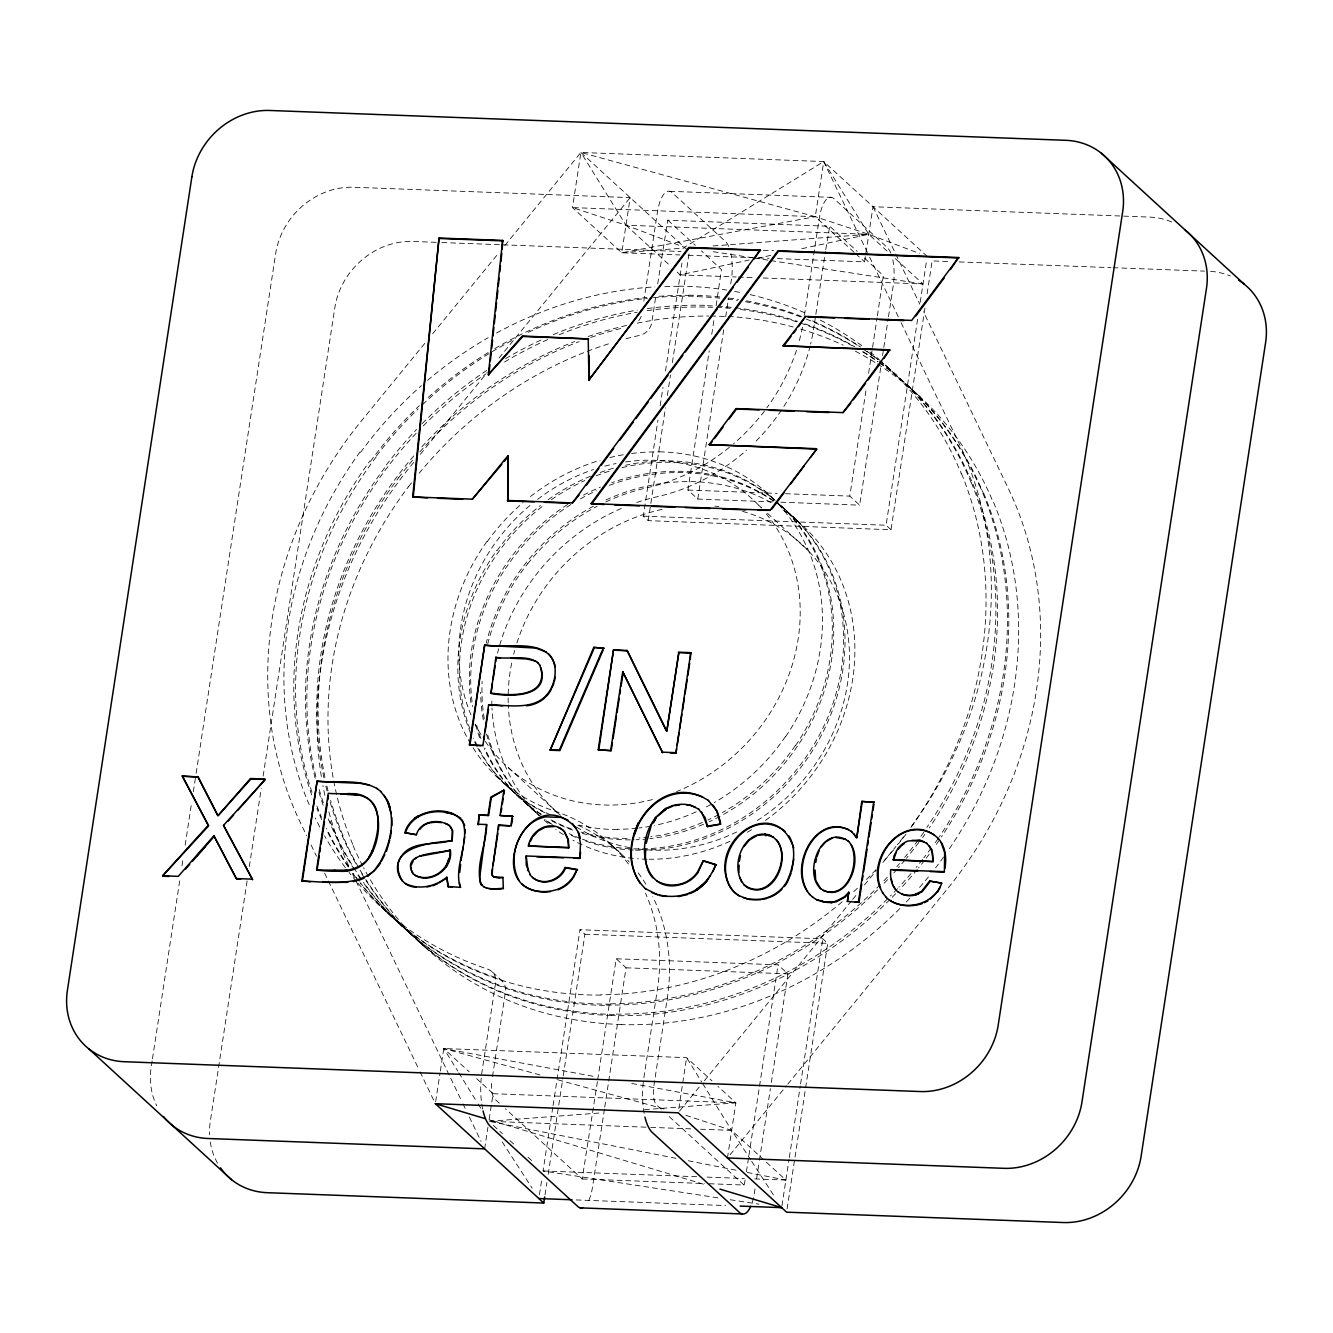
<?xml version="1.0" encoding="UTF-8"?>
<svg xmlns="http://www.w3.org/2000/svg" width="1333" height="1333" viewBox="0 0 1333 1333"><rect width="100%" height="100%" fill="white"/><g stroke="black" fill="none" stroke-linecap="round" stroke-linejoin="round"><path stroke-width="0.75" stroke-dasharray="5 3.75" d="M152.145 1060.868L151.196 1067.033A72.582 64.417 -47.5 0 0 156.711 1105.757M152.462 1058.819L179.805 880.113M182.004 865.734L182.938 859.585M185.137 845.205L191.735 802.066M193.318 791.802L195.834 775.373M196.134 773.307L275.664 253.653A72.582 64.417 -47.5 0 1 353.662 187.253L630.192 197.617L621.761 252.77L679.863 254.936M247.105 880.913L210.331 1121.236A72.582 64.417 -47.5 0 0 209.581 1134.733M249.321 866.533L261.251 788.486M263.134 776.156L334.8 307.856A72.582 64.417 -47.5 0 1 412.797 241.456L439.823 242.456M435.658 1101.658L440.04 1073.065M440.357 1071.016L443.789 1048.554L686.595 1057.652L711.989 1080.913M492.494 1076.597L505.457 991.835A14.513 12.88 -47.5 0 0 497.576 978.155A370.224 326.068 -47.7 0 1 360.077 882.946M484.629 1148.863L487.945 1127.201M489.161 1119.32L493.077 1093.71L476.647 1078.664M643.806 301.225L657.436 212.164A30.476 11.214 -87.9 0 1 672.215 192.702L725.402 241.44A30.476 11.214 -87.9 0 1 729.468 248.421M655.519 298.109L651.804 322.403A14.513 12.88 -47.5 0 1 639.84 335.333A370.224 329.584 -45.8 0 0 624.094 339.248M657.686 283.946L667.75 220.212L829.759 226.277L857.219 251.404M539.448 1194.601L541.865 1178.839M717.904 1197.85L543.064 1170.974L552.762 1107.59M553.078 1105.54L579.988 929.718L822.794 938.815L827.726 943.331L786.903 1210.114M924.935 308.123L891.011 529.751L648.205 520.653L643.272 516.138L657.969 420.028M660.168 405.732L662.984 387.32M665.484 370.974L681.996 263.051M545.03 1194.851L546.913 1182.538M548.18 1174.323L562.926 1077.88M563.242 1075.831L584.92 934.233L579.988 929.718M648.205 520.653L665.467 407.781M667.35 395.468L670.499 374.94M672.382 362.626L689.028 253.87M597.401 1081.696L582.188 1178.955L505.407 1108.756M597.717 1079.647L616.213 958.777L778.072 964.842L787.936 973.873L770.691 1086.545M772.507 501.875L697.792 499.075L687.928 490.044L709.239 350.746M711.755 334.35L714.255 317.97M716.138 305.674L721.453 269.599L701.425 250.904M604.432 1109.156L592.519 1187.003A30.476 11.214 -87.9 0 1 587.503 1202.983M604.749 1107.106L626.06 967.808L616.213 958.777M697.792 499.075L723.802 329.051M725.685 316.754L728.501 298.325M730.701 283.979L731.334 279.88A30.476 11.214 -87.9 0 0 730.901 253.67M643.889 1077.664L657.486 988.869A188.703 167.508 -47.5 0 0 645.472 893.143M678.78 1108.706L686.595 1057.652L701.625 1081.896M804.432 315.388L819.312 218.229A30.476 11.214 -87.9 0 1 834.091 198.767L887.278 247.521A30.476 11.214 -87.9 0 1 891.344 254.503M815.529 316.321L813.68 328.468A188.703 167.508 -47.5 0 1 810.631 343.997M815.846 314.305L825.444 251.554M825.76 249.538L829.759 226.277M727.451 1157.96L735.883 1102.824L717.97 1086.395M777.406 258.602L864.567 261.868L873.015 206.732L1149.546 217.096A72.582 64.417 -47.5 0 1 1172.907 222.528M745.164 1179.938L744.064 1185.037L706.59 1183.637M746.413 1171.757L748.613 1157.411M748.929 1155.361L778.072 964.842M880.663 367.891L859.668 505.157L849.804 496.109L866.417 387.536M868.616 373.207L877.081 317.887M877.397 315.838L883.329 275.664L863.301 256.986M755.028 1188.986L754.395 1193.068A30.476 11.214 -87.9 0 1 751.445 1204.699M756.594 1178.739L759.094 1162.343M759.41 1160.293L770.391 1088.594M882.546 355.611L883.479 349.463M883.796 347.413L888.195 318.72M888.494 316.687L893.21 285.945A30.476 11.214 -87.9 0 0 892.777 259.752M781.971 1205.682L789.003 1159.627M789.319 1157.577L800.267 1086.028M800.583 1083.979L822.794 938.815M891.011 529.751L886.078 525.235L917.687 318.737M920.187 302.374L926.618 260.352M927.118 293.76L932.15 260.918L950.862 261.618M424.794 343.381L361.826 420.395A384.67 341.448 -47.5 0 0 300.292 822.478L306.59 835.591M432.658 333.75L498.259 253.537M504.824 245.505L580.905 152.462L823.727 161.56L927.218 256.403M413.73 462.351L411.097 465.567A384.67 341.448 -47.5 0 0 321.553 777.806M420.295 454.32L487.195 372.507M499.009 358.06L630.192 197.617M679.48 1111.189L699.159 1087.128M704.407 1080.713L851.337 901.008M852.653 899.408L856.586 894.593M864.45 884.962L876.264 870.532M882.829 862.501L895.943 846.455M730.067 1154.761L786.487 1085.762M787.803 1084.162L946.53 890.027A384.67 341.448 -47.5 0 0 1008.065 487.945L923.436 311.705M677.181 272.115L680.197 274.865L749.146 260.035M757.244 258.285L771.44 255.236M801.866 248.688L868.783 234.291L919.437 253.453M854.12 252.287L815.279 216.696L580.905 152.462L572.474 207.598L621.761 252.77L815.279 216.696L868.783 234.291L888.361 252.237M621.761 252.77L684.029 248.105M713.088 245.939L868.783 234.291L823.727 161.56L684.412 247.305L625.977 225.194L572.474 207.598L815.279 216.696L823.727 161.56L868.749 255.303M598.884 1113.055L488.861 1121.286L648.654 1127.285M644.539 1109.639L735.883 1102.824L629.676 1083.079M582.071 1178.972L704.524 1183.554M743.947 1185.037L667.283 1114.821M669.799 191.302L831.675 197.384M687.828 250.421L580.905 152.462L625.977 225.194L868.783 234.291M763.276 250.254L773.64 250.654M441.906 242.539L681.013 251.504M959.177 261.934L1110.972 267.633M1113.038 267.7L1204.532 271.132M688.161 255.253L756.661 257.819M758.727 257.902L769.108 258.285M680.197 274.865L736.216 276.981M738.299 277.047L754.895 277.681M763.209 277.98L923.003 283.979L894.393 257.752M687.928 490.044L777.172 493.393M785.47 493.71L849.804 496.109M780.805 502.191L859.668 505.157M643.272 516.138L886.078 525.235M584.92 934.233L827.726 943.331M626.06 967.808L787.936 973.873M493.077 1093.71L735.883 1102.824M650.737 1127.351L692.244 1128.918M700.541 1129.218L731.667 1130.384L763.292 1159.377M543.064 1170.974L696.642 1176.722M707.023 1177.122L744.381 1178.522M754.745 1178.905L785.887 1180.072L764.792 1160.76M576.206 1199.933L725.635 1205.549M713.205 251.72L752.279 257.736M754.345 258.052L768.741 260.268M770.791 260.585L923.003 283.979M730.234 1199.733L759.044 1204.166M592.902 1076.248L443.789 1048.554L457.736 1071.065M490.894 1121.686L676.014 1158.327M688.228 1160.743L737.049 1170.407M747.23 1172.423L785.887 1180.072M539.948 1074.915L443.789 1048.554L469.183 1071.815M557.977 1079.847L666.15 1109.506M489.094 1119.82L704.041 1184.354M685.812 1115.304L731.667 1130.384L750.546 1159.577M667.883 220.195L695.343 245.339M855.603 253.653L864.567 261.868M910.489 388.02L920.337 397.051M889.178 368.708L880.713 360.976A370.224 330.884 -47.8 0 1 961.41 473.898M905.207 383.404L915.071 392.435M625.977 225.194L669.649 265.217M763.659 489.961L773.507 498.992A196.101 176.373 -47.7 0 0 669.333 460.868A196.101 174.99 -44.2 0 0 625.577 465.25M779.372 504.341L785.004 509.506M786.637 510.989L796.501 520.02M758.544 505.107L761.526 507.856M767.508 513.322L807.831 550.279M611.097 844.555L620.961 853.587M508.29 767.608L557.577 812.78M495.976 775.973L505.84 785.004M507.04 786.103L516.904 795.135M518.104 796.234L527.968 805.265M529.168 806.348L539.015 815.379A196.101 171.474 -47.9 0 1 504.957 765.275A196.101 172.557 -44.8 0 1 492.01 708.09M661.168 1109.206L656.569 1105.007A14.513 5.332 -87.9 0 1 653.753 1086.695L667.333 997.9A188.703 167.508 -47.5 0 0 652.77 896.692M492.444 972.09L502.291 981.121M381.421 906.79L391.285 915.821M401.75 925.585L411.614 934.616M384.271 909.889L394.118 918.92M398.484 922.836L408.331 931.884M415.713 938.749L425.56 947.78M499.292 1103.141L494.693 1098.925A14.513 5.332 -87.9 0 1 491.877 1080.63M493.377 1125.435L502.408 1133.7M509.939 1140.615L515.954 1146.13M528.001 1157.161L534.033 1162.693M751.662 1161.293L773.89 1195.634M502.191 1141.881L532.184 1188.236M702.691 1083.629L731.667 1130.384M458.802 1072.798L477.047 1102.241M478.13 1103.974L481.346 1109.156M873.015 206.732L919.82 304.207M869.649 257.169L900.258 320.92M901.158 322.786L958.777 442.773A384.67 341.448 -47.5 0 1 909.706 828.876M352.279 873.265L462.118 1101.991M463.018 1103.857L465.734 1109.489M469.333 1116.987L481.03 1141.365M311.089 844.972L316.504 856.219M324.602 873.098L419.145 1069.949M420.045 1071.815L434.441 1101.824M1210.564 271.382A72.582 64.417 -47.5 0 1 1230.376 275.998M217.546 1163.176A72.582 64.417 -47.5 0 1 209.848 1138.515M408.415 486.862A370.224 329.584 -45.8 0 1 411.93 482.296M419.129 473.282A370.224 329.584 -45.8 0 1 610.414 343.264M398.567 477.831A370.224 329.584 -45.8 0 1 413.163 459.585M419.828 451.92A370.224 329.584 -45.8 0 1 579.105 341.648M590.769 337.432A370.224 329.584 -45.8 0 1 624.077 327.685M352.762 844.356A370.224 327.102 -46 0 1 408.381 486.845M342.914 835.324A370.224 327.102 -46 0 1 330.617 800.333M328.068 790.869A370.224 327.102 -46 0 1 326.668 785.12M324.969 777.389A370.224 327.102 -46 0 1 398.534 477.814M621.211 1024.477A370.224 326.268 -47.4 0 1 369.474 878.33M368.458 876.581A370.224 326.268 -47.4 0 1 363.609 867.733M362.676 865.95A370.224 326.268 -47.4 0 1 352.579 844.456M611.347 1015.446A370.224 326.268 -47.4 0 1 365.875 879.58M362.693 874.481A370.224 326.268 -47.4 0 1 359.61 869.299M358.61 867.55A370.224 326.268 -47.4 0 1 342.731 835.424M943.581 857.102A370.224 327.601 -49.2 0 1 935.583 867.85M928.418 876.914A370.224 327.601 -49.2 0 1 917.92 889.311M909.723 898.325A370.224 327.601 -49.2 0 1 905.54 902.741M899.858 908.556A370.224 327.601 -49.2 0 1 621.178 1024.61M939.198 840.257A370.224 327.601 -49.2 0 1 934.833 846.505M929.201 854.22A370.224 327.601 -49.2 0 1 925.719 858.819M924.535 860.352A370.224 327.601 -49.2 0 1 918.554 867.883M917.271 869.449A370.224 327.601 -49.2 0 1 899.875 889.294M895.693 893.71A370.224 327.601 -49.2 0 1 891.427 898.075M889.994 899.525A370.224 327.601 -49.2 0 1 611.33 1015.579M993.585 502.391A370.224 330.017 -49 0 1 948.996 849.254M983.721 493.36A370.224 330.017 -49 0 1 941.365 836.941M877.464 363.959A370.224 330.817 -47.9 0 1 993.318 502.524M728.401 316.438A370.224 330.817 -47.9 0 1 793.218 326.985M800.833 329.134A370.224 330.817 -47.9 0 1 843.123 345.147M855.403 351.212A370.224 330.817 -47.9 0 1 875.764 362.876M879.297 362.743A370.224 330.817 -47.9 0 1 983.471 493.493M716.537 307.29A370.224 330.817 -47.9 0 1 730.551 308.356M740.498 309.473A370.224 330.817 -47.9 0 1 798.517 322.453M800.383 323.069A370.224 330.817 -47.9 0 1 852.437 345.897M862.584 351.795A370.224 330.817 -47.9 0 1 877.664 361.593M413.78 455.903A370.224 329.618 -45.8 0 0 392.435 482.896A370.224 327.068 -46 0 0 324.735 781.455M421.861 446.788A370.224 329.618 -45.8 0 1 574.673 341.498M588.12 336.549A370.224 329.618 -45.8 0 1 627.226 325.285M637.124 323.153A370.224 329.618 -45.8 0 1 708.673 316.038M710.656 316.038A370.224 329.618 -45.8 0 1 726.368 316.554M416.163 433.275A370.224 329.618 -45.8 0 0 382.571 473.848A370.224 327.068 -46 0 0 316.221 778.172M423.211 425.96A370.224 329.618 -45.8 0 1 485.695 374.04M504.541 362.026A370.224 329.618 -45.8 0 1 547.746 339.565M559.094 334.733A370.224 329.618 -45.8 0 1 637.191 312.255M647.138 310.672A370.224 329.618 -45.8 0 1 712.588 307.323M330.184 802.366A370.224 327.068 -46 0 0 338.415 826.41A370.224 326.068 -47.7 0 0 357.194 865.95M327.035 791.019A370.224 327.068 -46 0 1 325.619 785.287M323.269 802.666A370.224 327.068 -46 0 1 319.237 789.569M614.33 1014.396A370.224 326.068 -47.7 0 1 365.509 879.697M364.426 878.014A370.224 326.068 -47.7 0 1 360.227 871.165M604.466 1005.365A370.224 326.068 -47.7 0 1 363.492 882.263M361.193 878.997A370.224 326.068 -47.7 0 1 328.551 817.379M931.084 848.121A370.224 327.268 -48.9 0 1 923.802 857.835M922.553 859.435A370.224 327.268 -48.9 0 1 916.221 867.35M911.022 873.565A370.224 327.268 -48.9 0 1 898.859 887.195M897.476 888.678A370.224 327.268 -48.9 0 1 890.427 895.976M887.561 898.842A370.224 327.268 -48.9 0 1 614.363 1014.096M918.837 842.356A370.224 327.268 -48.9 0 1 906.357 858.319M905.074 859.885A370.224 327.268 -48.9 0 1 898.509 867.6M897.176 869.133A370.224 327.268 -48.9 0 1 893.127 873.665M887.611 879.647A370.224 327.268 -48.9 0 1 883.412 884.046M877.714 889.811A370.224 327.268 -48.9 0 1 604.515 1005.065M979.438 485.312A370.224 330.134 -49 0 1 939.248 836.874M938.132 838.524A370.224 330.134 -49 0 1 933.617 845.005M969.574 476.281A370.224 330.134 -49 0 1 929.384 827.843M924.902 834.358A370.224 330.134 -49 0 1 922.603 837.591M879.713 362.776A370.224 330.934 -47.7 0 1 979.238 485.429M707.456 305.724A370.224 330.934 -47.7 0 1 715.554 306.073M717.571 306.207A370.224 330.934 -47.7 0 1 733.583 307.59M735.566 307.823A370.224 330.934 -47.7 0 1 797.517 321.353M804.999 323.902A370.224 330.934 -47.7 0 1 854.82 346.797M863.217 351.795A370.224 330.934 -47.7 0 1 878.08 361.61M879.513 360.943A370.224 330.934 -47.7 0 1 969.391 476.381M697.609 296.692A370.224 330.934 -47.7 0 1 719.737 298.142M727.701 299.025A370.224 330.934 -47.7 0 1 737.582 300.392M745.43 301.708A370.224 330.934 -47.7 0 1 800.683 316.904M806.165 319.02A370.224 330.934 -47.7 0 1 859.952 346.963M863.251 349.163A370.224 330.934 -47.7 0 1 877.93 359.71M386.37 464.967A370.224 330.117 -46.2 0 1 416.596 429.409M422.261 423.561A370.224 330.117 -46.2 0 1 486.612 370.507M505.574 358.61A370.224 330.117 -46.2 0 1 541.998 339.582M553.312 334.6A370.224 330.117 -46.2 0 1 637.324 310.122M647.288 308.589A370.224 330.117 -46.2 0 1 707.506 305.407M376.506 455.936A370.224 330.117 -46.2 0 1 418.195 408.798M422.611 404.582A370.224 330.117 -46.2 0 1 515.438 338.682M528.401 332.284A370.224 330.117 -46.2 0 1 647.405 298.309M653.387 297.709A370.224 330.117 -46.2 0 1 697.659 296.376M328.251 818.879A370.224 327.085 -46 0 0 329.818 822.711A370.224 326.068 -47.7 0 0 354.111 869.183M323.169 805.282A370.224 327.085 -46 0 1 318.204 789.653M315.155 778.272A370.224 327.085 -46 0 1 386.653 465.167M316.887 805.998A370.224 327.085 -46 0 0 319.97 813.68A370.224 326.068 -47.7 0 0 321.553 817.412M311.989 792.319A370.224 327.085 -46 0 1 376.789 456.136M610.597 1004.116A370.224 326.068 -47.7 0 1 361.959 880.78M360.793 879.147A370.224 326.068 -47.7 0 1 356.311 872.532M600.733 995.085A370.224 326.068 -47.7 0 1 360.46 882.929M359.227 881.363A370.224 326.068 -47.7 0 1 353.262 873.365M348.679 866.817A370.224 326.068 -47.7 0 1 326.602 828.493M923.769 832.292A370.224 327.301 -48.9 0 1 919.287 838.557M918.137 840.107A370.224 327.301 -48.9 0 1 904.69 857.369M899.475 863.584A370.224 327.301 -48.9 0 1 896.826 866.65M887.311 877.197A370.224 327.301 -48.9 0 1 881.713 883.079M880.297 884.529A370.224 327.301 -48.9 0 1 610.631 1003.832M913.905 823.261A370.224 327.301 -48.9 0 1 910.556 827.96M905.99 834.158A370.224 327.301 -48.9 0 1 898.659 843.606M893.543 849.904A370.224 327.301 -48.9 0 1 882.946 862.168M876.064 869.633A370.224 327.301 -48.9 0 1 864.7 881.246M857.369 888.261A370.224 327.301 -48.9 0 1 851.387 893.76M842.206 901.775A370.224 327.301 -48.9 0 1 600.766 994.801M971.44 482.846A370.224 329.634 -49.1 0 1 926.868 827.393M961.576 473.815A370.224 329.634 -49.1 0 1 913.722 823.144M879.897 361.043A370.224 330.884 -47.8 0 1 971.274 482.946M688.644 295.193A370.224 330.884 -47.8 0 1 720.82 297.059M728.751 297.992A370.224 330.884 -47.8 0 1 738.632 299.442M746.48 300.825A370.224 330.884 -47.8 0 1 801.566 316.438M812.48 320.886A370.224 330.884 -47.8 0 1 860.585 346.997M867.017 351.412A370.224 330.884 -47.8 0 1 878.314 359.793M678.78 286.162A370.224 330.884 -47.8 0 1 726.802 290.094M734.666 291.427A370.224 330.884 -47.8 0 1 742.464 292.943M750.212 294.643A370.224 330.884 -47.8 0 1 806.215 313.438M820.378 320.187A370.224 330.884 -47.8 0 1 863.667 347.113M870.032 352.012A370.224 330.884 -47.8 0 1 879.33 359.66M370.474 461.401A370.224 329.651 -45.8 0 1 419.278 405.682M428.226 397.401A370.224 329.651 -45.8 0 1 488.161 352.595M494.743 348.646A370.224 329.651 -45.8 0 1 646.838 297.442M658.785 296.326A370.224 329.651 -45.8 0 1 688.628 295.359M360.626 452.354A370.224 329.651 -45.8 0 1 421.411 385.654M427.576 380.322A370.224 329.651 -45.8 0 1 488.195 337.682M496.543 333A370.224 329.651 -45.8 0 1 654.903 286.895M664.867 286.462A370.224 329.651 -45.8 0 1 678.764 286.328M311.739 795.001A370.224 327.868 -45.9 0 1 369.908 461.001M360.043 451.97A370.224 327.868 -45.9 0 0 305.474 795.701A370.224 326.068 -47.7 0 0 310.189 806.882M356.411 878.23A370.224 326.068 -47.7 0 1 352.828 873.448M348.213 866.917A370.224 326.068 -47.7 0 1 326.835 830.559M321.67 819.628A370.224 326.068 -47.7 0 1 316.937 808.448M357.844 883.096A370.224 326.068 -47.7 0 0 487.711 969.124A14.513 12.88 -47.5 0 1 495.609 982.788L482.013 1071.599A43.556 16.013 -87.9 0 0 482.629 1109.039M356.544 881.596A370.224 326.068 -47.7 0 1 348.996 872.349M345.347 867.616A370.224 326.068 -47.7 0 1 324.536 835.791M319.72 826.927A370.224 326.068 -47.7 0 1 315.205 817.912M621.278 508.456A196.118 175.006 -44.2 0 0 537.599 572.79A196.101 172.557 -44.8 0 0 497.542 653.087M636.691 502.508A196.118 175.006 -44.2 0 1 658.185 496.493A188.703 167.508 -47.5 0 0 746.48 450.171M810.164 345.93A188.703 167.508 -47.5 0 1 782.538 408.465M781.405 410.164A188.703 167.508 -47.5 0 1 753.961 443.173M527.735 563.759A196.118 175.006 -44.2 0 1 597.134 506.257M605.749 501.974A196.118 175.006 -44.2 0 1 648.321 487.461A188.703 167.508 -47.5 0 0 731.984 445.155M802.466 327.218A188.703 167.508 -47.5 0 1 798.767 342.681M796.434 350.329A188.703 167.508 -47.5 0 1 766.858 407.831M764.409 411.114A188.703 167.508 -47.5 0 1 733.533 443.839M491.927 706.14A196.101 172.557 -44.8 0 1 491.794 698.325M487.778 735.016A196.101 172.557 -44.8 0 0 495.093 756.244A196.101 171.474 -47.9 0 0 538.082 814.38M484.262 718.77A196.101 172.557 -44.8 0 1 482.146 681.396M487.695 644.056A196.101 172.557 -44.8 0 1 527.668 563.709M647.155 859.202A196.101 171.474 -47.9 0 1 637.507 858.769M633.375 858.402A196.101 171.474 -47.9 0 1 583.937 845.605M582.071 844.772A196.101 171.474 -47.9 0 1 573.007 840.29M563.392 834.675A196.101 171.474 -47.9 0 1 555.744 829.459M547.946 823.411A196.101 171.474 -47.9 0 1 543.397 819.478M635.358 850.121A196.101 171.474 -47.9 0 0 639.24 850.204A196.101 173.007 -50.7 0 0 647.088 850.087M633.425 850.054A196.101 171.474 -47.9 0 1 583.521 840.357M575.939 837.374A196.101 171.474 -47.9 0 1 570.374 834.891M550.446 823.611A196.101 171.474 -47.9 0 1 544.381 819.328M765.475 820.428A196.101 173.007 -50.7 0 0 817.646 766.892A196.101 175.539 -50.4 0 0 840.29 578.805A196.101 176.523 -47 0 0 779.922 507.823M751.612 829.693A196.101 173.007 -50.7 0 1 744.464 833.875M729.984 841.256A196.101 173.007 -50.7 0 1 649.088 859.235M651.021 849.887A196.101 173.007 -50.7 0 0 807.781 757.844A196.101 175.539 -50.4 0 0 830.426 569.774A196.101 176.523 -47 0 0 775.206 502.224M770.991 502.491A196.101 176.523 -47 0 0 692.477 481.646A196.101 174.99 -44.2 0 0 603.033 501.291M773.507 501.058A196.101 176.523 -47 0 0 682.613 472.615A196.101 174.99 -44.2 0 0 607.748 485.978M593.452 506.157A196.101 174.99 -44.2 0 0 520.02 570.791A196.101 172.474 -44.8 0 0 486.262 643.089M570.974 504.507A196.101 174.99 -44.2 0 0 510.172 561.743A196.101 172.474 -44.8 0 0 472.748 706.69M580.455 498.859A196.101 174.99 -44.2 0 1 596.418 490.744M486.462 734A196.101 172.474 -44.8 0 0 493.81 755.228A196.101 171.474 -47.9 0 0 541.615 817.012M483.296 719.837A196.101 172.474 -44.8 0 1 480.613 692.21M480.963 738.632A196.101 172.474 -44.8 0 1 476.614 724.969M582.388 839.173A196.101 171.474 -47.9 0 0 638.124 848.904A196.101 173.007 -50.7 0 0 806.565 756.278A196.101 175.539 -50.4 0 0 828.909 568.208A196.101 176.523 -47 0 0 775.239 501.941M580.488 838.457A196.101 171.474 -47.9 0 1 569.241 833.725M552.379 824.494A196.101 171.474 -47.9 0 1 544.714 819.312M582.221 833.292A196.101 171.474 -47.9 0 0 628.276 839.873A196.101 173.007 -50.7 0 0 634.158 839.807M572.54 830.142A196.101 171.474 -47.9 0 1 552.145 821.061M540.965 814.463A196.101 171.474 -47.9 0 1 484.762 748.096M723.636 814.363A196.101 173.007 -50.7 0 0 796.701 747.246A196.101 175.539 -50.4 0 0 819.045 559.177A196.101 176.523 -47 0 0 776.722 501.808A196.101 176.373 -47.7 0 1 817.379 557.677M720.07 816.313A196.101 173.007 -50.7 0 1 709.156 821.761M703.624 824.227A196.101 173.007 -50.7 0 1 649.837 838.674M647.871 838.89A196.101 173.007 -50.7 0 1 636.124 839.74M773.54 500.758A196.101 176.523 -47 0 0 680.896 471.315A196.101 174.99 -44.2 0 0 611.78 482.679M775.139 500.475A196.101 176.523 -47 0 0 671.032 462.284A196.101 174.99 -44.2 0 0 621.378 467.816M567.658 504.424A196.101 174.99 -44.2 0 0 508.573 560.726A196.101 172.474 -44.8 0 0 471.399 705.69M583.487 495.143A196.101 174.99 -44.2 0 1 600.35 487.112M542.014 506.623A196.101 174.99 -44.2 0 0 498.709 551.695A196.101 172.474 -44.8 0 0 469.799 728.584M551.379 499.708A196.101 174.99 -44.2 0 1 584.87 480.563M596.184 475.781A196.101 174.99 -44.2 0 1 611.58 470.482M479.647 737.616A196.101 172.474 -44.8 0 1 475.281 723.969M627.16 838.59A196.101 171.474 -47.9 0 1 581.088 832.075M571.39 828.943A196.101 171.474 -47.9 0 1 550.996 819.912M541.365 814.33A196.101 171.474 -47.9 0 1 484.329 748.946M617.312 829.559A196.101 171.474 -47.9 0 1 579.172 825.127M544.73 812.73A196.101 171.474 -47.9 0 1 473.615 738.049M785.454 736.549A196.101 172.707 -50.2 0 1 714.305 802.533M710.739 804.549A196.101 172.707 -50.2 0 1 703.541 808.331M696.243 811.814A196.101 172.707 -50.2 0 1 654.47 825.477M650.587 826.227A196.101 172.707 -50.2 0 1 638.89 828.01M636.924 828.226A196.101 172.707 -50.2 0 1 617.346 829.276M795.318 745.58A196.101 172.707 -50.2 0 1 722.369 812.597M718.804 814.546A196.101 172.707 -50.2 0 1 707.94 820.012M702.408 822.478A196.101 172.707 -50.2 0 1 650.704 836.791M648.738 837.041A196.101 172.707 -50.2 0 1 638.99 837.94M817.512 557.611A196.101 175.539 -50.4 0 1 795.468 745.68M807.665 548.579A196.101 175.539 -50.4 0 1 785.62 736.649M778.572 504.207A196.101 176.373 -47.7 0 1 807.531 548.646M659.485 451.82A196.101 176.373 -47.7 0 1 774.306 499.725M497.109 550.662A196.101 174.99 -44.2 0 1 540.365 505.524M548.113 499.725A196.101 174.99 -44.2 0 1 590.669 476.131M600.217 472.465A196.101 174.99 -44.2 0 1 613.78 468.15M487.261 541.631A196.101 174.99 -44.2 0 1 523.036 502.608M530.501 496.493A196.101 174.99 -44.2 0 1 600.017 460.252M609.814 457.569A196.101 174.99 -44.2 0 1 623.644 454.686M631.609 453.487A196.101 174.99 -44.2 0 1 659.468 451.937M470.649 733.283A196.101 172.907 -44.7 0 1 496.776 550.446M486.928 541.415A196.101 172.907 -44.7 0 0 461.585 726.118A196.118 171.474 -47.9 0 0 469.949 742.631M550.362 814.746A196.118 171.474 -47.9 0 1 477.797 748.08M476.831 746.28A196.118 171.474 -47.9 0 1 473.182 738.899M473.098 747.846A196.118 171.474 -47.9 0 0 554.895 811.164A188.703 167.508 -47.5 0 1 629.459 865.4M577.905 825.244A188.703 167.508 -47.5 0 1 629.293 862.084M638.14 872.832A188.703 167.508 -47.5 0 1 645.988 884.412M641.173 316.321A14.513 12.88 -47.5 0 1 637.907 321.62M644.189 1113.455A43.556 16.013 -87.9 0 1 643.622 1079.53M348.696 865.767A384.67 341.448 -47.5 0 1 328.101 808.881M324.885 795.401A384.67 341.448 -47.5 0 1 322.919 785.654M903.574 836.941A384.67 341.448 -47.5 0 1 897.259 844.855M742.598 511.355A181.455 161.06 -47.5 0 1 849.338 650.087A181.455 161.06 -47.5 0 1 755.928 821.345M736.732 831.959A181.455 161.06 -47.5 0 1 635.708 848.621M629.726 847.655A181.455 161.06 -47.5 0 1 576.306 826.927M560.526 815.346A181.455 161.06 -47.5 0 1 508.29 704.89M508.206 702.808A181.455 161.06 -47.5 0 1 511.922 661.884M513.688 654.253A181.455 161.06 -47.5 0 1 514.688 650.454M516.937 642.906A181.455 161.06 -47.5 0 1 663.501 509.073M714.871 506.123A181.455 161.06 -47.5 0 1 718.92 506.557M625.594 461.918A181.455 161.06 -47.5 0 1 761.21 507.973M766.342 513.905A181.455 161.06 -47.5 0 1 676.597 791.602M652.437 799.583A181.455 161.06 -47.5 0 1 482.946 737.816M480.863 734.466A181.455 161.06 -47.5 0 1 475.148 724.052M471.016 715.005A181.455 161.06 -47.5 0 1 531.267 504.357M537.582 499.358A181.455 161.06 -47.5 0 1 593.535 469.549M604.765 466.167A181.455 161.06 -47.5 0 1 616.096 463.534"/><path stroke-width="1.5" d="M405.415 883.496C418.845 890.411 435.524 886.512 446.838 877.214L447.905 886.478L452.47 887.078M446.838 877.214L448.388 886.928M503.341 888.794L502.941 877.447L493.66 876.747M507.79 500.925L507.89 455.853L507.79 500.925L534.266 501.908M738.815 872.632L739.149 865.134M815.096 870.082L815.696 880.48L820.761 888.794M645.855 848.871C644.672 858.869 645.689 870.149 652.853 877.864M464.934 833.292L465.234 829.426M413.563 874.265C399.283 852.12 439.074 853.886 449.937 850.037C451.954 868.499 431.575 883.496 414.846 875.298M449.937 850.037L450.437 850.504C453.07 869.832 428.709 886.028 413.063 873.815M793.801 859.135L791.619 871.066M427.593 497.909L412.68 496.926L439.04 238.04L502.624 240.423L502.241 249.138M413.18 497.376L439.04 238.04M492.444 868.916L492.227 874.598A4.599 4.082 -47.5 0 0 493.56 876.797L493.06 876.348A4.599 4.082 -47.5 0 1 491.727 874.148L498.592 824.994L511.389 825.893M488.328 374.706L522.319 336.016L588.736 338.949L522.819 336.483L488.328 374.706L502.624 240.423M488.811 375.156L489.911 364.842M490.361 360.71L491.244 352.445M491.677 348.313L492.56 340.048M492.993 335.916L493.876 327.651M494.326 323.519L495.193 315.255M495.643 311.122L496.526 302.858M496.959 298.725L497.842 290.461M498.275 286.328L499.159 278.064M499.825 271.865L500.475 265.667M500.925 261.535L501.808 253.27M459.718 872.449L460.635 864.484M390.286 838.024L391.202 830.876M449.154 825.294L452.77 830.792L452.17 840.873L452.27 830.342L450.537 826.61M580.605 852.337L579.772 858.419L580.505 843.389L578.272 832.442M930.067 871.549L944.381 872.099L944.68 852.77L941.181 842.573M944.897 868.516C946.697 858.035 945.614 846.105 937.899 838.107M461.085 860.518L463.151 846.888M463.734 843.006L464.617 837.157M310.472 881.763L301.841 881.013L317.137 781.005C336.966 783.537 359.11 778.355 377.239 788.703M302.324 881.463L317.137 781.005M316.587 869.649L328.268 793.318C344.564 794.968 369.991 789.519 376.423 810.097C380.172 823.577 376.939 837.957 372.19 850.754C364.376 873.765 336.499 872.249 317.087 870.099L347.013 870.232M317.087 870.099L319.237 856.053M319.853 852.02L320.47 848.005M321.086 843.989L324.469 821.894M325.085 817.879L327.235 803.816M327.851 799.8L328.451 795.784M481.046 745.797L469.399 744.93L484.695 644.922C505.84 649.438 548.263 636.208 555.311 666.733M469.882 745.38L484.695 644.922M482.896 745.863L488.611 704.857C509.323 704.974 538.915 711.855 550.762 688.978C556.328 678.297 557.611 663.651 548.946 654.17M539.532 664.867C553.028 697.242 511.422 697.359 490.927 693.41L495.893 657.252C509.406 660.018 526.235 654.02 537.999 662.818M483.829 739.782L484.446 735.733M485.079 731.667L488.495 709.373M490.927 693.41L492.444 683.496M493.06 679.53L495.176 665.634M495.793 661.668L495.893 657.252M479.164 814.696L478.214 824.66L479.164 814.696L488.578 815.479L491.327 797.534L503.924 790.152L490.827 797.084L488.078 815.03M477.714 824.211L486.628 824.544C486.612 844.239 475.115 865.134 480.996 884.529L482.163 885.295L480.33 882.946M500.058 815.479L512.838 816.396L500.058 815.479L503.924 790.152M493.043 864.95L497.876 833.342M498.492 829.393L498.592 824.994M501.141 812.03L501.741 808.131M502.341 804.232L503.224 798.384M503.824 794.501L504.424 790.602M510.889 825.444L512.355 815.946M511.672 823.994L512.555 818.295M598.217 749.763L611.197 750.679L598.217 749.763L613.53 649.754L627.36 650.704L666.8 731.167L678.814 652.637L666.8 731.167M598.717 750.212L613.53 649.754M610.714 750.229L622.728 671.699L662.601 752.612L622.728 671.699M611.514 748.663L612.43 742.631M613.047 738.599L616.446 716.454M617.062 712.422L619.212 698.325M619.828 694.31L620.445 690.277M621.061 686.245L623.227 672.149M220.478 1167.808A72.582 64.417 -47.5 0 0 267.233 1192.685L543.781 1203.049L544.714 1196.901M676.564 749.029L675.948 753.112L690.744 652.653L678.33 652.187M677.197 744.947L679.064 732.7M679.697 728.618L681.879 714.338M682.496 710.256L684.379 698.009M684.995 693.926L687.178 679.63M687.811 675.548L689.678 663.301M690.311 659.235L690.744 652.653M862.268 801.866L856.769 837.774L861.768 801.416L874.231 802.316L861.768 801.416M847.388 901.458L848.771 892.344L847.388 901.458L858.935 902.324L861.751 883.962M858.452 901.874L873.748 801.866M862.368 879.88L863.001 875.798M863.617 871.715L867.05 849.271M867.683 845.189L868.3 841.106M868.933 837.024L871.115 822.728M871.749 818.645L872.365 814.563M872.998 810.481L873.931 804.366M708.589 800.65C655.969 765.908 604.832 850.237 645.772 889.061M702.674 797.017C653.52 776.139 612.647 843.256 640.207 883.312M739.298 861.401L740.481 855.603M446.405 866.8L448.738 858.702M815.729 862.468L816.512 858.752M334.233 870.316C349.463 874.331 367.975 866.65 372.19 850.754M554.295 681.53L555.361 676.864M646.222 843.222L651.82 823.461L655.503 817.462L665.867 808.398L672.199 805.732A39.873 35.391 -47.5 0 1 690.694 805.215L698.859 809.248M568.741 847.905L528.368 845.972C530.451 834.175 541.715 824.194 554.011 826.093A19.645 17.446 -47.5 0 1 564.259 831.609L567.875 839.323L568.741 847.905L568.375 839.773L564.742 832.059A19.645 17.446 -47.5 0 0 558.46 827.56M528.868 846.422L529.534 843.889M926.618 843.123L931.817 849.538L933.283 861.585L893.477 860.085L894.076 855.703L897.825 848.654A21.461 19.045 -47.5 0 1 907.573 841.106L919.77 839.973L927.118 843.572M893.477 860.085L896.093 852.62M386.42 851.387L389.736 839.94M411.347 864.967L413.297 860.701M816.896 856.902L819.112 850.721M655.503 817.462L653.62 822.678L651.82 823.461C635.374 849.054 646.622 897.526 684.595 883.296A27.743 24.627 -47.5 0 0 697.826 872.798L703.374 860.685L697.326 872.349A27.743 24.627 -47.5 0 1 684.096 882.846C675.348 886.245 665.084 885.779 656.936 880.946M369.658 856.936C384.121 834.575 383.804 789.153 346.663 794.018M634.191 833.642L638.14 822.811M634.691 834.091L638.624 823.261M369.174 856.486L372.69 851.204M791.169 873.065L787.436 881.996A31.675 28.126 -47.5 0 1 784.321 886.578M445.905 866.333L449.238 859.152M551.929 687.845L553.945 683.096M594.285 647.871L550.162 750.196L593.785 647.405L603.916 648.221L593.785 647.405M549.663 749.746L559.36 750.112L603.416 647.771M552.095 750.279L559.86 750.562L603.099 650.121M464.75 825.56C454.57 802.366 411.164 808.181 404.899 832.708L416.429 834.741C420.245 820.711 439.04 818.229 449.638 825.744M405.382 833.158C411.964 810.547 443.539 806.082 460.851 818.329M530.351 841.523L532.317 837.524M654.42 821.078L656.003 817.912L653.237 822.411M381.438 861.168L384.754 854.653M923.936 841.606L911.955 840.407M689.478 893.66C702.791 889.128 710.639 876.864 715.871 864.567L703.374 860.685M712.972 871.515L715.871 864.567M901.974 893.993A24.294 21.561 -47.5 0 0 914.355 894.726L921.603 891.31L929.618 881.063L941.731 883.129C934.6 903.407 908.473 911.172 890.477 900.775M940.431 886.845L937.732 891.727L930.434 899.009M573.24 877.947L577.189 869.466L572.74 877.497A29.876 26.51 -47.5 0 1 557.577 889.344C545.897 893.243 531.584 892.56 522.019 884.112M577.189 869.466L565.075 867.4C560.26 879.913 543.431 886.412 532.583 877.414M577.672 869.916L565.559 867.85C560.443 882.179 539.248 887.645 529.867 874.465M823.078 902.091L831.392 902.691L835.624 901.391L844.406 896.792L848.771 892.344M930.101 881.53L922.103 891.777L914.855 895.176A24.294 21.561 -47.5 0 1 902.474 894.443L898.225 891.96M744.047 846.538L749.179 840.157L756.827 835.591M551.245 689.428C546.313 698.775 536.816 704.89 526.335 705.79M533.167 836.358L538.032 831.059L544.447 827.626M604.049 504.524L591.069 503.607L777.972 250.754L958.577 257.519L950.429 269.566M591.569 504.057L778.455 251.204L959.06 257.969M810.447 457.452L816.679 449.121L709.123 444.655L735.983 408.598L843.006 412.613L889.578 349.796L883.946 358.51M850.854 403.149L843.006 412.613M853.303 399.833L865.567 383.304M868.016 380.005L881.496 361.826M507.306 500.458L572.44 502.908L760.11 250.087L754.428 258.852M579.105 495.043L572.44 502.908M586.52 485.062L598.867 468.433M601.333 465.1L613.68 448.471M619.862 440.157L633.442 421.861M635.908 418.529L648.255 401.899M650.721 398.567L668.016 375.289M670.482 371.957L682.829 355.328M685.295 351.995L717.387 308.756M719.87 305.424L733.45 287.128M737.149 282.129L748.263 267.167M709.606 445.105L712.055 441.823M714.488 438.557L723.036 427.077M729.151 418.879L736.466 409.048L759.11 409.897M890.077 350.246L783.021 345.797L805.499 316.438L911.705 320.42L958.577 257.519M915.904 315.904L944.264 277.831M591.069 503.607L770.057 510.322L816.679 449.121M771.807 509.106L784.271 492.444M790.502 484.112L804.216 465.784M760.61 250.537L689.261 247.855L588.919 379.972L688.761 247.405L760.11 250.087M821.295 846.772L825.81 841.756L832.125 838.174M783.521 346.247L791.002 336.466M793.502 333.2L796.001 329.934M798.5 326.668L805.499 316.438M420.062 829.276C424.544 822.128 433.975 821.711 441.49 822.611M383.954 795.135C397.201 815.363 391.219 842.573 380.105 862.351L374.123 870.782L367.575 876.164M412.68 496.926L472.399 499.159L507.89 455.853M501.808 464.317L472.399 499.159M504.441 461.118L508.373 456.303M709.922 875.948C698.425 895.626 671.632 901.041 651.504 892.444M708.173 879.13L703.691 884.579L696.409 890.327M237.741 810.381L265.184 779.488L250.937 778.955L218.029 815.696L198.167 776.972L182.204 775.939L208.215 825.327L162.659 875.781L178.272 876.364L213.88 835.774L236.674 878.997L240.64 879.147M185.62 869.016L189.719 864.334M192.469 861.218L214.363 836.224M196.484 856.436L205.432 846.322M223.511 825.377L252.554 879.597L223.511 825.377L265.184 779.488M228.126 821.195L233.608 815.013M218.029 815.696L250.454 778.505L264.7 779.039M162.659 875.781L208.698 825.777L182.204 775.939M657.152 816.662L666.367 808.848L660.635 812.913M849.271 892.81L844.905 897.242L836.124 901.841M418.079 815.946L414.38 818.362L418.562 816.396M661.335 812.713L665.867 808.398M707.04 880.696L695.926 889.877M414.796 859.069L416.529 857.769M914.855 895.176L918.687 893.826L914.355 894.71M438.974 882.896L447.321 877.664M924.136 902.724L927.851 900.941M341.031 794.235L349.113 793.535L357.644 794.818M831.925 901.775L825.827 902.224L816.496 899.575M667.95 808.181L672.682 806.182M358.844 880.28L363.976 878.23M768.141 897.892L772.523 896.126A31.675 28.126 -47.5 0 0 781.938 889.278M432.725 885.745L437.291 883.929M922.269 903.607C910.222 907.49 895.376 906.507 886.012 897.192M851.804 831.742C816.779 809.181 786.07 868.816 809.947 894.643M848.638 829.543C814.596 815.713 791.169 865.134 807.481 891.444M353.362 881.58L357.011 880.713M450.437 850.504L419.695 856.253M758.244 835.274L765.525 834.591L773.407 837.141M678.28 896.609L687.761 894.493M451.67 840.407C434.925 845.705 411.264 839.94 400.616 857.352C392.435 869.416 401.066 887.178 416.029 887.062M452.17 840.873C430.409 842.439 382.821 847.571 402.599 881.296M762.809 899.308L766.692 898.475M426.893 886.928L430.776 886.145M707.09 826.177L720.87 824.061L707.59 826.627L701.675 812.08M835.624 901.391L831.392 902.691M765.742 835.541L765.042 834.125L765.742 835.541L769.241 834.958C796.201 846.805 776.739 901.808 747.396 887.578C726.985 872.698 741.781 827.493 769.241 834.958M545.78 827.093L554.495 826.543M550.396 891.627C477.631 898.242 526.518 775.339 576.406 828.31M347.713 882.346L322.703 882.213M502.841 888.345L492.444 889.011L486.395 887.911M501.608 888.911L488.911 888.728M760.876 899.725L749.113 899.475M835.558 837.407L845.639 839.207M334.716 870.766L347.513 870.682M490.444 692.96C509.139 695.876 547.846 698.442 540.948 667.95M439.523 238.49L503.124 240.873M808.031 316.954L834.591 317.954M844.789 318.337L869.316 319.253M879.53 319.637L904.041 320.553M783.021 345.797L889.578 349.796M769.408 410.281L794.101 411.214M806.448 411.68L829.093 412.53M709.123 444.655L816.196 448.671M437.891 498.292L462.601 499.225M544.431 502.291L568.874 503.207M614.463 504.924L639.44 505.857M651.92 506.323L674.815 507.173M685.229 507.573L710.206 508.506M722.686 508.973L745.58 509.839M758.077 510.306L770.057 510.322M485.195 645.372L535.783 648.055L546.463 652.137M614.013 650.204L627.36 650.704M678.814 652.637L691.244 653.103M496.393 657.702L500.475 657.852M510.706 658.235L527.152 658.969L535.716 661.101M502.708 705.824L488.611 704.857M469.399 744.93L482.413 745.414M662.118 752.162L675.448 752.662M670.232 752.895L675.948 753.112M182.688 776.389L198.167 776.972M317.637 781.455L360.36 783.337L369.474 785.12M479.663 815.146L488.578 815.479M499.092 825.444L509.339 825.827M528.368 845.972L568.258 847.455M892.977 859.635L933.283 861.585M530.367 874.931L526.235 864.967L526.185 855.986L579.272 857.969M898.709 892.41C891.444 887.295 889.994 877.93 890.727 869.649L943.881 871.649M536.882 856.819L563.426 857.802M573.64 858.185L579.772 858.419M893.26 870.182L917.804 871.099M213.88 835.774L236.191 878.547L252.054 879.147M301.841 881.013C328.518 881.796 364.459 888.811 380.605 862.801M447.905 886.478L460.618 887.395L459.435 882.946M163.159 876.231L169.008 876.464M855.253 902.191L858.935 902.324M543.781 1203.049L435.341 1103.691L678.164 1112.805L786.587 1212.164L1063.134 1222.528A72.582 64.417 -47.5 0 0 1141.131 1156.128L1265.584 342.748A72.582 64.417 -47.5 0 0 1238.474 280.147M484.629 1148.863L208.098 1138.499A72.582 64.417 -47.5 0 1 163.492 1116.521M727.451 1157.96L1003.982 1168.325A72.582 64.417 -47.5 0 0 1081.979 1101.924L1206.448 288.545A72.582 64.417 -47.5 0 0 1185.237 230.109M538.849 1198.534L572.057 1199.783M740.148 1206.082L781.655 1207.648L719.97 1189.119M580.155 1207.865L742.031 1213.93M820.961 901.341L822.428 901.408L816.979 900.025L812.414 896.942M347.163 794.468L356.311 795.135M659.502 895.443L666.6 896.492M777.556 1207.015L781.655 1207.648M929.618 881.063L941.731 883.129M404.899 832.708L416.429 834.741M444.539 811.914L453.12 813.73M445.022 812.38L453.62 814.18M743.431 897.676C752.762 900.708 763.209 900.025 772.04 895.676A31.675 28.126 -47.5 0 0 786.937 881.546C793.302 867.566 797.317 849.788 788.886 835.808M747.38 899.025L738.815 895.526A32.159 28.56 -47.5 0 1 728.901 884.845C707.806 839.957 775.473 793.235 793.785 848.038M435.341 1103.691L485.112 1118.637M703.874 861.135L716.371 865.017M657.636 894.81L645.272 888.611M695.309 807.115L691.194 805.665A39.873 35.391 -47.5 0 0 686.478 804.882M823.294 890.544C848.121 899.875 860.118 862.618 851.12 844.755M567.925 820.112L561.326 817.396L545.63 816.846C518.787 821.994 506.54 857.586 518.87 880.28M445.189 823.444L447.921 824.61M483.812 886.678L486.895 888.361M934.05 834.758C901.741 815.179 868.599 857.086 880.563 888.145M848.638 841.423C822.694 822.594 802.816 871.066 820.278 888.345C846.222 906.673 865.817 857.985 848.138 840.973M785.47 831.675C752.612 805.332 712.722 852.07 729.401 885.295A32.159 28.56 -47.5 0 0 739.315 895.976M743.731 884.645C769.291 904.007 792.602 859.435 776.389 839.69M376.739 788.253L381.155 791.802M484.312 887.128L480.996 884.529L479.663 877.731L486.628 824.544M938.399 838.574C906.107 807.865 861.518 860.368 882.996 893.193M1101.458 153.328L1244.389 284.312M526.185 855.986L528.101 870.816M502.941 877.447L499.059 878.164L493.56 876.797M88.611 1048.688L231.542 1179.672M809.464 894.193L812.897 897.392M698.359 808.798L705.09 817.546L707.59 826.627M851.32 831.275L856.769 837.774M708.09 800.2L717.171 811.314L720.52 822.361M380.655 791.352L386.937 799.7M537.499 662.368L540.015 665.317M572.407 823.494L578.755 832.892L580.288 838.057M882.496 892.743L886.495 897.659M854.053 834.008L856.286 837.324M712.955 805.032L716.687 810.864L720.37 823.611M929.318 845.838L932.5 853.153L932.8 861.135M391.335 813.53L387.27 800.616M412.68 873.148L411.397 870.449M892.81 884.829L895.243 889.028M197.684 776.522L217.529 815.246M462.201 819.995C470.766 841.356 453.537 865.034 460.135 886.945M389.853 807.698L387.753 801.066L390.352 808.148M626.86 650.254L666.3 730.717M739.665 877.197L741.598 881.73M891.344 879.33L892.31 882.996M391.702 817.362L391.885 825.51M411.047 867.067L411.081 868.799M589.003 355.544L589.403 380.422M588.236 338.499L588.919 379.972M750.796 1206.282A30.476 11.214 -87.9 0 1 739.615 1212.547L652.354 1132.567A43.556 16.013 -87.9 0 1 644.955 1117.104M582.671 1207.715A30.476 11.214 -87.9 0 1 577.739 1206.465L490.477 1126.502A43.556 16.013 -87.9 0 1 483.079 1111.022M572.19 879.347A29.876 26.51 -47.5 0 1 558.06 889.794M674.431 805.732A39.873 35.391 -47.5 0 1 679.713 804.882M898.325 849.104A21.461 19.045 -47.5 0 1 904.424 843.456M191.869 176.872L67.416 990.252A72.582 64.417 -47.5 0 0 124.319 1061.718L920.203 1091.544A72.582 64.417 -47.5 0 0 998.2 1025.144L1122.669 211.764A72.582 64.417 -47.5 0 0 1065.767 140.315L269.866 110.472A72.582 64.417 -47.5 0 0 191.869 176.872"/></g></svg>
